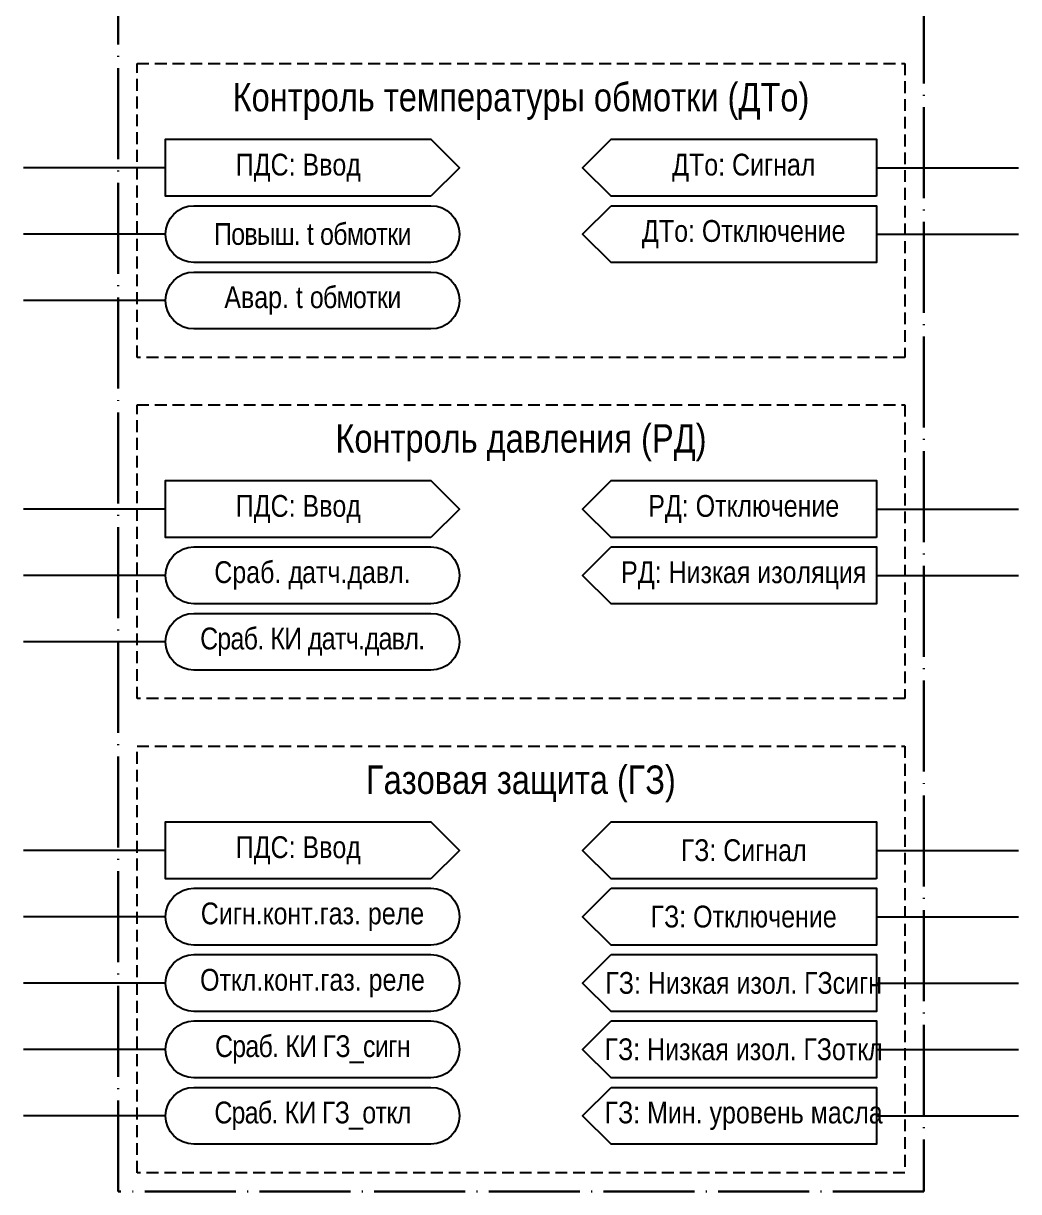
# Model space of a CAD drawing. Header units: millimetres. Extents: x -7300 to 495, y 0 to 1179.
# Drawn here: x -4435 to -4330, y 408 to 531.2 of the extents above; entities that cross this region are included whole.
import ezdxf

# ---------------------------------------------------------------- set-up
doc = ezdxf.new("R2010")
doc.units = ezdxf.units.MM
doc.linetypes.add('ACAD_ISO04W100', pattern=[30, 24, -3, 0, -3])
doc.linetypes.add('штриховая2', pattern=[0.375, 0.25, -0.125])
doc.layers.add('TEXT', color=7, linetype='Continuous', lineweight=25)
doc.styles.add('2.5_Gost_RD', font='ARIALN.TTF', dxfattribs={"height": 2.5})
doc.styles.add('3.5_Gost_RD', font='ARIALN.TTF', dxfattribs={"height": 3.5})

msp = doc.modelspace()

# ---------------------------------------------------------------- linework, layer by layer
at = {"ltscale": 100}
for p, q in [((-4420, 516), (-4435, 516)), ((-4345, 516), (-4330, 516)), ((-4420, 509), (-4435, 509)), ((-4345, 509), (-4330, 509)), ((-4420, 502), (-4435, 502)), ((-4420, 480), (-4435, 480)), ((-4345, 480), (-4330, 480)), ((-4420, 473), (-4435, 473)), ((-4345, 473), (-4330, 473)), ((-4420, 466), (-4435, 466)), ((-4420, 444), (-4435, 444)), ((-4345, 444), (-4330, 444)), ((-4420, 437), (-4435, 437)), ((-4345, 437), (-4330, 437)), ((-4420, 430), (-4435, 430)), ((-4345, 430), (-4330, 430)), ((-4420, 423), (-4435, 423)), ((-4345, 423), (-4330, 423)), ((-4420, 416), (-4435, 416)), ((-4345, 416), (-4330, 416))]:
    msp.add_line(p, q, dxfattribs=at)
at = {"color": 251, "linetype": 'ACAD_ISO04W100', "lineweight": 30, "ltscale": 0.4, "true_color": 0x58595b}
msp.add_lwpolyline([(-4425, 1079), (-4340, 1079), (-4340, 408), (-4425, 408)], close=True, dxfattribs=at)
at = {"linetype": 'штриховая2', "ltscale": 5}
for points in [[(-4423, 527), (-4342, 527), (-4342, 496), (-4423, 496)], [(-4423, 491), (-4342, 491), (-4342, 460), (-4423, 460)], [(-4423, 455), (-4342, 455), (-4342, 410), (-4423, 410)]]:
    msp.add_lwpolyline(points, close=True, dxfattribs=at)
at = {"ltscale": 100}
for points in [[(-4392, 513), (-4420, 513), (-4420, 519), (-4392, 519), (-4389, 516)], [(-4345, 513), (-4373, 513), (-4376, 516), (-4373, 519), (-4345, 519)], [(-4373, 512), (-4345, 512), (-4345, 506), (-4373, 506), (-4376, 509)], [(-4392, 477), (-4420, 477), (-4420, 483), (-4392, 483), (-4389, 480)], [(-4345, 477), (-4373, 477), (-4376, 480), (-4373, 483), (-4345, 483)], [(-4373, 476), (-4345, 476), (-4345, 470), (-4373, 470), (-4376, 473)], [(-4392, 441), (-4420, 441), (-4420, 447), (-4392, 447), (-4389, 444)], [(-4345, 441), (-4373, 441), (-4376, 444), (-4373, 447), (-4345, 447)], [(-4373, 440), (-4345, 440), (-4345, 434), (-4373, 434), (-4376, 437)], [(-4373, 433), (-4345, 433), (-4345, 427), (-4373, 427), (-4376, 430)], [(-4373, 426), (-4345, 426), (-4345, 420), (-4373, 420), (-4376, 423)], [(-4373, 419), (-4345, 419), (-4345, 413), (-4373, 413), (-4376, 416)]]:
    msp.add_lwpolyline(points, close=True, dxfattribs=at)
for points in [[(-4417, 506, -1), (-4417, 512), (-4392, 512, -1), (-4392, 506)], [(-4417, 499, -1), (-4417, 505), (-4392, 505, -1), (-4392, 499)], [(-4417, 470, -1), (-4417, 476), (-4392, 476, -1), (-4392, 470)], [(-4417, 463, -1), (-4417, 469), (-4392, 469, -1), (-4392, 463)], [(-4417, 434, -1), (-4417, 440), (-4392, 440, -1), (-4392, 434)], [(-4417, 427, -1), (-4417, 433), (-4392, 433, -1), (-4392, 427)], [(-4417, 420, -1), (-4417, 426), (-4392, 426, -1), (-4392, 420)], [(-4417, 413, -1), (-4417, 419), (-4392, 419, -1), (-4392, 413)]]:
    msp.add_lwpolyline(points, format="xyb", close=True, dxfattribs=at)

# ---------------------------------------------------------------- texts
at = {"color": 30, "ltscale": 100, "true_color": 0xf7941d, "char_height": 3, "width": 81, "attachment_point": 5, "style": '3.5_Gost_RD'}
for s, insert in [('Контроль температуры обмотки (ДТо)', (-4382.5, 523)), ('Контроль давления (РД)', (-4382.5, 487)), ('Газовая защита (ГЗ)', (-4382.5, 451))]:
    msp.add_mtext(s, dxfattribs=dict(at, insert=insert))
at = {"color": 0, "ltscale": 100, "char_height": 2.3, "width": 28, "attachment_point": 5, "style": '2.5_Gost_RD'}
for insert in [(-4406, 516), (-4406, 480), (-4406, 444)]:
    msp.add_mtext('{\\C256;ПДС: Ввод}', dxfattribs=dict(at, insert=insert))
at = {"ltscale": 100, "char_height": 2.3, "width": 28, "attachment_point": 5, "style": '2.5_Gost_RD'}
for s, insert in [('ДТо: {\\A1;Сигнал}', (-4359, 516)), ('ДТо: {\\A1;Отключение}', (-4359, 509)), ('\\A1;РД: Отключение', (-4359, 480)), ('РД: Низкая изоляция', (-4359, 473)), ('ГЗ: {\\A1;Сигнал}', (-4359, 444)), ('ГЗ: {\\A1;Отключение}', (-4359, 437)), ('ГЗ: Низкая изол. ГЗсигн', (-4359, 430)), ('ГЗ: Низкая изол. ГЗоткл', (-4359, 423)), ('ГЗ: Мин. уровень масла ', (-4359, 416))]:
    msp.add_mtext(s, dxfattribs=dict(at, insert=insert))
at = {"layer": 'TEXT', "ltscale": 100, "char_height": 2.3, "width": 31, "attachment_point": 5, "style": '2.5_Gost_RD'}
for s, insert in [('\\A1;{\\T0.95;Повыш. t обмотки}', (-4404.5, 509)), ('\\A1;Авар. t {\\T0.95;обмотки}', (-4404.5, 502)), ('\\A1;Сраб. {\\T0.95;д}атч.давл.', (-4404.5, 473)), ('\\A1;{\\T0.95;Сраб. КИ датч.давл.}', (-4404.5, 466)), ('\\A1;Сигн.конт.газ. реле', (-4404.5, 437)), ('\\A1;Откл.конт.газ. реле', (-4404.5, 430)), ('\\A1;{\\T0.95;Сраб. КИ ГЗ_сигн}', (-4404.5, 423)), ('\\A1;{\\T0.95;Сраб. КИ ГЗ_откл}', (-4404.5, 416))]:
    msp.add_mtext(s, dxfattribs=dict(at, insert=insert))

doc.saveas('drawing.dxf')
